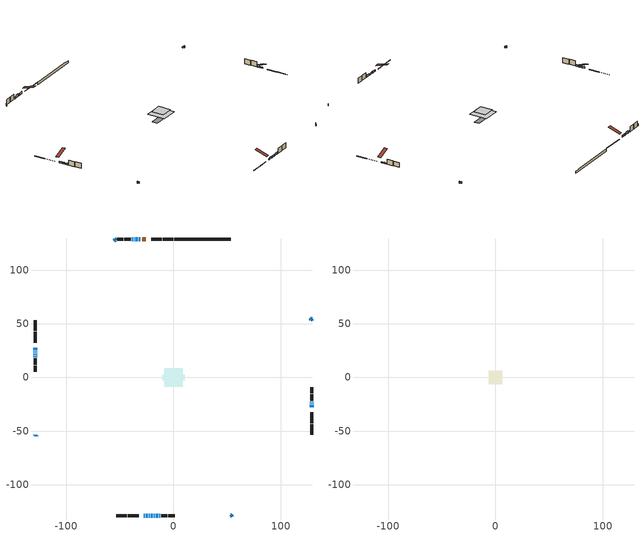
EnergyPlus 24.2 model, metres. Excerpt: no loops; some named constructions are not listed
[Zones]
conditioned space
 floor outside (Floor1 construction): -3.2,-3.2 -3.2,3.2 3.2,3.2 3.2,-3.2 z0.54
 floor adiabatic (AdiabaticFloorConstruction): -8.59,-8.59 -8.59,8.59 8.59,8.59 8.59,-8.59 z2.98
 floor foundation (Slab1 construction): -10.69,-2.46 -10.69,2.46 10.69,2.46 10.69,-2.46 z-2.08
 wall outside (RimJoist1 construction): -0.11,128.98 -10.16,128.98 / -53.42,-128.98 -43.38,-128.98 / -128.98,53.42 -128.98,43.38 / 128.98,-53.42 128.98,-43.38 z0.54:0.84
 wall outside (RimJoist2 construction): -11.09,128.98 -20.95,128.98 / -42.45,-128.98 -32.59,-128.98 / -128.98,42.45 -128.98,32.59 / 128.98,-42.45 128.98,-32.59 z0.54:0.84
 wall outside (AdiabaticWallConstruction 1): -25.93,128.98 -29.15,128.98 / -30.07,128.98 -30.22,128.98 z0.54:2.57
 wall outside (AdiabaticWallConstruction): -27.61,-128.98 -26.91,-128.98 / -36.46,128.98 -36.9,128.98 / -18.47,-128.98 -17.32,-128.98 z0.54:1.76; -128.98,-53.42 -128.66,-53.75 / -16.39,-128.98 -14.41,-128.98 / -13.48,-128.98 -12.49,-128.98 / 54.3,-128.11 54.62,-127.78 z0.54:2.57; -53.42,128.98 -53.66,128.75 / 128.98,53.42 128.75,53.66 / -31.14,128.98 -32.24,128.98 / -37.83,128.98 -38.92,128.98 z0.54:2.42; 128.98,-27.61 128.98,-25.48 / 128.98,-24.55 128.98,-24.01 / -128.98,21.47 -128.98,20.81 z0.54:1.68; -33.16,128.98 -35.53,128.98 z0.54:3.35; -25.98,-128.98 -24,-128.98 / -23.07,-128.98 -22.08,-128.98 z0.54:2.24; 53.42,-128.98 53.64,-128.76 / -128,-54.4 -127.78,-54.62 / -21.15,-128.98 -19.39,-128.98 z0.54:1.99; -128.98,27.61 -128.98,25.43 z0.54:1.89; -128.98,24.5 -128.98,23.99 z0.54:1.63; 128.09,54.31 127.28,55.12 / -54.31,128.09 -55.12,127.28 z0.54:1.94; 128.98,-23.09 128.98,-22.57 z0.54:1.08; -128.98,23.06 -128.98,22.4 z0.54:2.29; -128.98,19.88 -128.98,18.73 z0.54:1.96
 wall outside (Wall1 construction): -39.85,128.98 -45.68,128.98 / -11.56,-128.98 -5.73,-128.98 / -128.98,17.81 -128.98,11.97 / 128.98,-21.65 128.98,-15.82 z0.54:5.42
 wall outside (Wall2 construction): -46.61,128.98 -52.5,128.98 / -4.8,-128.98 1.08,-128.98 / -128.98,11.04 -128.98,5.16 / 128.98,-14.89 128.98,-9 z0.54:5.42
 wall foundation (FoundationWall1 construction): 0.82,128.98,-2.08 0.82,128.98,0.54 48.16,128.98,0.54 48.16,128.98,0.07 53.42,128.98,0.07 53.42,128.98,-2.08
 window (WindowConstruction 21): -27.61,-128.98 -26.91,-128.98 z0.54:1.76
 window (WindowConstruction 6): -128.98,-53.42 -128.66,-53.75 z0.54:2.57
 window (WindowConstruction 7): -53.42,128.98 -53.66,128.75 z0.54:2.42
 window (WindowConstruction 8): 128.98,53.42 128.75,53.66 z0.54:2.42
 window (WindowConstruction 9): -31.14,128.98 -32.23,128.98 z0.54:2.42
 window (WindowConstruction 10): 128.98,-27.61 128.98,-25.48 z0.54:1.68
 window (WindowConstruction 11): -33.16,128.98 -35.53,128.98 z0.54:3.35
 window (WindowConstruction 12): -25.98,-128.98 -24,-128.98 z0.54:2.24
 window (WindowConstruction 13): -23.07,-128.98 -22.08,-128.98 z0.54:2.24
 window (WindowConstruction 22): -36.46,128.98 -36.9,128.98 z0.54:1.76
 window (WindowConstruction 14): 53.42,-128.98 53.64,-128.76 z0.54:1.99
 window (WindowConstruction 15): -128,-54.4 -127.78,-54.62 z0.54:1.99
 window (WindowConstruction 16): -21.15,-128.98 -19.4,-128.98 z0.54:1.99
 window (WindowConstruction 17): -128.98,27.61 -128.98,25.43 z0.54:1.89
 window (WindowConstruction 18): -128.98,24.5 -128.98,23.99 z0.54:1.63
 window (WindowConstruction 19): 128.09,54.31 127.28,55.12 z0.54:1.94
 window (WindowConstruction 20): -54.31,128.09 -55.12,127.28 z0.54:1.94
 window (WindowConstruction 26): -18.47,-128.98 -17.32,-128.98 z0.54:1.76
 window (WindowConstruction): 128.98,-24.55 128.98,-24.01 z0.54:1.68
 window (WindowConstruction 23): 128.98,-23.09 128.98,-22.58 z0.54:1.07
 window (WindowConstruction 24): -128.98,23.06 -128.98,22.4 z0.54:2.29
 window (WindowConstruction 25): -128.98,21.47 -128.98,20.81 z0.54:1.68
 window (WindowConstruction 1): -37.83,128.98 -38.92,128.98 z0.54:2.42
 window (WindowConstruction 2): -16.39,-128.98 -14.41,-128.98 z0.54:2.57
 window (WindowConstruction 3): -128.98,19.88 -128.98,18.74 z0.54:1.96
 window (WindowConstruction 4): -13.48,-128.98 -12.49,-128.98 z0.54:2.57
 window (WindowConstruction 5): 54.3,-128.11 54.62,-127.78 z0.54:2.57
 door (Door): -25.93,128.98 -29.15,128.98 z0.54:2.57
 door (Door 1): -30.07,128.98 -30.21,128.98 z0.54:2.57
 ceiling adiabatic (AdiabaticFloorConstruction): 8.59,-8.59 8.59,8.59 -8.59,8.59 -8.59,-8.59 z2.98
attic - vented
 floor to conditioned space (Floor2 construction Reversed): -6.08,-6.08 -6.08,6.08 6.08,6.08 6.08,-6.08 z5.42
 roof outside (Roof1 construction): -25,128.98,5.42 -25,117.14,9.36 -21.88,117.14,9.36 -21.88,128.98,5.42; -28.54,-128.98,5.42 -28.54,-117.14,9.36 -31.66,-117.14,9.36 -31.66,-128.98,5.42; -128.98,28.54,5.42 -117.14,28.54,9.36 -117.14,31.66,9.36 -128.98,31.66,5.42; 128.98,-28.54,5.42 117.14,-28.54,9.36 117.14,-31.66,9.36 128.98,-31.66,5.42
[Material] Roughness=Rough; Thermal Absorptance=0.9; Solar Absorptance=0.7; Visible Absorptance=0.7
Name | Thickness {m} | Conductivity {W/m-K} | Density {kg/m3} | Specific Heat {J/kg-K}
ceiling loosefill ins | 0.169333 | 0.0480833 | 16.02 | 1046.75
ceiling stud and cavity | 0.1397 | 0.13334 | 65.682 | 1177.47
[Construction]
Floor2 construction: ceiling loosefill ins, ceiling stud and cavity, gypsum board
[EnergyManagementSystem:Program]
component_loads_program: Set loads_htg_walls = 0; Set loads_htg_rim_joists = 0; Set loads_htg_foundation_walls = 0; Set loads_htg_floors = 0; Set loads_htg_slabs = 0; Set loads_htg_ceilings = 0; Set loads_htg_roofs = 0; Set loads_htg_windows_conduction = 0; Set loads_htg_windows_solar = 0; Set loads_htg_doors = 0; Set loads_htg_skylights_conduction = 0; Set loads_htg_skylights_solar = 0; Set loads_htg_internal_mass = 0; Set loads_htg_intgains = 0; Set loads_htg_lighting = 0; Set loads_htg_infil = 0; Set loads_htg_mechvent = 0; Set loads_htg_natvent = 0; Set loads_htg_whf = 0; Set loads_htg_ducts = 0; Set loads_clg_walls = 0; Set loads_clg_rim_joists = 0; Set loads_clg_foundation_walls = 0; Set loads_clg_floors = 0; Set loads_clg_slabs = 0; Set loads_clg_ceilings = 0; Set loads_clg_roofs = 0; Set loads_clg_windows_conduction = 0; Set loads_clg_windows_solar = 0; Set loads_clg_doors = 0; Set loads_clg_skylights_conduction = 0; Set loads_clg_skylights_solar = 0; Set loads_clg_internal_mass = 0; Set loads_clg_intgains = 0; Set loads_clg_lighting = 0; Set loads_clg_infil = 0; Set loads_clg_mechvent = 0; Set loads_clg_natvent = 0; Set loads_clg_whf = 0; Set loads_clg_ducts = 0; Set hr_walls = 0; Set hr_walls = hr_walls + s_conv_14 + s_ig_14 + s_sol_14 + s_lgt_14 + s_surf_14; Set hr_walls = hr_walls + s_conv_15 + s_ig_15 + s_sol_15 + s_lgt_15 + s_surf_15; Set hr_walls = hr_walls + s_conv_16 + s_ig_16 + s_sol_16 + s_lgt_16 + s_surf_16; Set hr_walls = hr_walls + s_conv_17 + s_ig_17 + s_sol_17 + s_lgt_17 + s_surf_17; Set hr_walls = hr_walls + s_conv_18 + s_ig_18 + s_sol_18 + s_lgt_18 + s_surf_18; Set hr_walls = hr_walls + s_conv_19 + s_ig_19 + s_sol_19 + s_lgt_19 + s_surf_19; Set hr_walls = hr_walls + s_conv_20 + s_ig_20 + s_sol_20 + s_lgt_20 + s_surf_20; Set hr_walls = hr_walls + s_conv_21 + s_ig_21 + s_sol_21 + s_lgt_21 + s_surf_21; Set hr_rim_joists = 0; Set hr_rim_joists = hr_rim_joists + s_conv_5 + s_ig_5 + s_sol_5 + s_lgt_5 + s_surf_5; Set hr_rim_joists = hr_rim_joists + s_conv_6 + s_ig_6 + s_sol_6 + s_lgt_6 + s_surf_6; Set hr_rim_joists = hr_rim_joists + s_conv_7 + s_ig_7 + s_sol_7 + s_lgt_7 + s_surf_7; Set hr_rim_joists = hr_rim_joists + s_conv_8 + s_ig_8 + s_sol_8 + s_lgt_8 + s_surf_8; Set hr_rim_joists = hr_rim_joists + s_conv_9 + s_ig_9 + s_sol_9 + s_lgt_9 + s_surf_9; Set hr_rim_joists = hr_rim_joists + s_conv_10 + s_ig_10 + s_sol_10 + s_lgt_10 + s_surf_10; Set hr_rim_joists = hr_rim_joists + s_conv_11 + s_ig_11 + s_sol_11 + s_lgt_11 + s_surf_11; Set hr_rim_joists = hr_rim_joists + s_conv_12 + s_ig_12 + s_sol_12 + s_lgt_12 + s_surf_12; Set hr_foundation_walls = 0; Set hr_foundation_walls = hr_foundation_walls + s_conv_2 + s_ig_2 + s_sol_2 + s_lgt_2 + s_surf_2; Set hr_floors = 0; Set hr_floors = hr_floors + s_conv + s_ig + s_sol + s_lgt + s_surf; Set hr_slabs = 0; Set hr_slabs = hr_slabs + s_conv_13 + s_ig_13 + s_sol_13 + s_lgt_13 + s_surf_13; Set hr_ceilings = 0; Set hr_ceilings = hr_ceilings + s_conv_1 + s_ig_1 + s_sol_1 + s_lgt_1 + s_surf_1; Set hr_roofs = 0; Set hr_windows_conduction = 0; Set hr_windows_conduction = hr_windows_conduction + ss_conv_2; Set hr_windows_conduction = hr_windows_conduction + ss_ig_2; Set hr_windows_conduction = hr_windows_conduction + ss_surf_2; Set hr_windows_conduction = hr_windows_conduction + ss_conv_3; Set hr_windows_conduction = hr_windows_conduction + ss_ig_3; Set hr_windows_conduction = hr_windows_conduction + ss_surf_3; Set hr_windows_conduction = hr_windows_conduction + ss_conv_4; Set hr_windows_conduction = hr_windows_conduction + ss_ig_4; Set hr_windows_conduction = hr_windows_conduction + ss_surf_4; Set hr_windows_conduction = hr_windows_conduction + ss_conv_5; Set hr_windows_conduction = hr_windows_conduction + ss_ig_5; Set hr_windows_conduction = hr_windows_conduction + ss_surf_5; Set hr_windows_conduction = hr_windows_conduction + ss_conv_6; Set hr_windows_conduction = hr_windows_conduction + ss_ig_6; Set hr_windows_conduction = hr_windows_conduction + ss_surf_6; Set hr_windows_conduction = hr_windows_conduction + ss_conv_7; Set hr_windows_conduction = hr_windows_conduction + ss_ig_7; Set hr_windows_conduction = hr_windows_conduction + ss_surf_7; Set hr_windows_conduction = hr_windows_conduction + ss_conv_8; Set hr_windows_conduction = hr_windows_conduction + ss_ig_8; Set hr_windows_conduction = hr_windows_conduction + ss_surf_8; Set hr_windows_conduction = hr_windows_conduction + ss_conv_9; Set hr_windows_conduction = hr_windows_conduction + ss_ig_9; Set hr_windows_conduction = hr_windows_conduction + ss_surf_9; Set hr_windows_conduction = hr_windows_conduction + ss_conv_10; Set hr_windows_conduction = hr_windows_conduction + ss_ig_10; Set hr_windows_conduction = hr_windows_conduction + ss_surf_10; Set hr_windows_conduction = hr_windows_conduction + ss_conv_11; Set hr_windows_conduction = hr_windows_conduction + ss_ig_11; Set hr_windows_conduction = hr_windows_conduction + ss_surf_11; Set hr_windows_conduction = hr_windows_conduction + ss_conv_12; Set hr_windows_conduction = hr_windows_conduction + ss_ig_12; Set hr_windows_conduction = hr_windows_conduction + ss_surf_12; Set hr_windows_conduction = hr_windows_conduction + ss_conv_13; Set hr_windows_conduction = hr_windows_conduction + ss_ig_13; Set hr_windows_conduction = hr_windows_conduction + ss_surf_13; Set hr_windows_conduction = hr_windows_conduction + ss_conv_14; Set hr_windows_conduction = hr_windows_conduction + ss_ig_14; Set hr_windows_conduction = hr_windows_conduction + ss_surf_14; Set hr_windows_conduction = hr_windows_conduction + ss_conv_15; Set hr_windows_conduction = hr_windows_conduction + ss_ig_15; Set hr_windows_conduction = hr_windows_conduction + ss_surf_15; Set hr_windows_conduction = hr_windows_conduction + ss_conv_16; Set hr_windows_conduction = hr_windows_conduction + ss_ig_16; Set hr_windows_conduction = hr_windows_conduction + ss_surf_16; Set hr_windows_conduction = hr_windows_conduction + ss_conv_17; Set hr_windows_conduction = hr_windows_conduction + ss_ig_17; Set hr_windows_conduction = hr_windows_conduction + ss_surf_17; Set hr_windows_conduction = hr_windows_conduction + ss_conv_18; Set hr_windows_conduction = hr_windows_conduction + ss_ig_18; Set hr_windows_conduction = hr_windows_conduction + ss_surf_18; Set hr_windows_conduction = hr_windows_conduction + ss_conv_19; Set hr_windows_conduction = hr_windows_conduction + ss_ig_19; Set hr_windows_conduction = hr_windows_conduction + ss_surf_19; Set hr_windows_conduction = hr_windows_conduction + ss_conv_20; Set hr_windows_conduction = hr_windows_conduction + ss_ig_20; Set hr_windows_conduction = hr_windows_conduction + ss_surf_20; Set hr_windows_conduction = hr_windows_conduction + ss_conv_21; Set hr_windows_conduction = hr_windows_conduction + ss_ig_21; Set hr_windows_conduction = hr_windows_conduction + ss_surf_21; Set hr_windows_conduction = hr_windows_conduction + ss_conv_22; Set hr_windows_conduction = hr_windows_conduction + ss_ig_22; Set hr_windows_conduction = hr_windows_conduction + ss_surf_22; Set hr_windows_conduction = hr_windows_conduction + ss_conv_23; Set hr_windows_conduction = hr_windows_conduction + ss_ig_23; Set hr_windows_conduction = hr_windows_conduction + ss_surf_23; Set hr_windows_conduction = hr_windows_conduction + ss_conv_24; Set hr_windows_conduction = hr_windows_conduction + ss_ig_24; Set hr_windows_conduction = hr_windows_conduction + ss_surf_24; Set hr_windows_conduction = hr_windows_conduction + ss_conv_25; Set hr_windows_conduction = hr_windows_conduction + ss_ig_25; Set hr_windows_conduction = hr_windows_conduction + ss_surf_25; Set hr_windows_conduction = hr_windows_conduction + ss_conv_26; Set hr_windows_conduction = hr_windows_conduction + ss_ig_26; Set hr_windows_conduction = hr_windows_conduction + ss_surf_26; Set hr_windows_conduction = hr_windows_conduction + ss_conv_27; Set hr_windows_conduction = hr_windows_conduction + ss_ig_27; Set hr_windows_conduction = hr_windows_conduction + ss_surf_27; Set hr_windows_conduction = hr_windows_conduction + ss_conv_28; Set hr_windows_conduction = hr_windows_conduction + ss_ig_28; Set hr_windows_conduction = hr_windows_conduction + ss_surf_28; Set hr_windows_solar = 0; Set hr_windows_solar = hr_windows_solar - ss_trans_in * ZoneTimestep * 3600 + ss_back_out * ZoneTimestep * 3600 + ss_trans_out * ZoneTimestep * 3600; Set hr_windows_solar = hr_windows_solar - ss_trans_in_1 * ZoneTimestep * 3600 + ss_back_out_1 * ZoneTimestep * 3600 + ss_trans_out_1 * ZoneTimestep * 3600; Set hr_windows_solar = hr_windows_solar - ss_trans_in_2 * ZoneTimestep * 3600 + ss_back_out_2 * ZoneTimestep * 3600 + ss_trans_out_2 * ZoneTimestep * 3600; Set hr_windows_solar = hr_windows_solar - ss_trans_in_3 * ZoneTimestep * 3600 + ss_back_out_3 * ZoneTimestep * 3600 + ss_trans_out_3 * ZoneTimestep * 3600; Set hr_windows_solar = hr_windows_solar - ss_trans_in_4 * ZoneTimestep * 3600 + ss_back_out_4 * ZoneTimestep * 3600 + ss_trans_out_4 * ZoneTimestep * 3600; Set hr_windows_solar = hr_windows_solar - ss_trans_in_5 * ZoneTimestep * 3600 + ss_back_out_5 * ZoneTimestep * 3600 + ss_trans_out_5 * ZoneTimestep * 3600; Set hr_windows_solar = hr_windows_solar - ss_trans_in_6 * ZoneTimestep * 3600 + ss_back_out_6 * ZoneTimestep * 3600 + ss_trans_out_6 * ZoneTimestep * 3600; Set hr_windows_solar = hr_windows_solar - ss_trans_in_7 * ZoneTimestep * 3600 + ss_back_out_7 * ZoneTimestep * 3600 + ss_trans_out_7 * ZoneTimestep * 3600; Set hr_windows_solar = hr_windows_solar - ss_trans_in_8 * ZoneTimestep * 3600 + ss_back_out_8 * ZoneTimestep * 3600 + ss_trans_out_8 * ZoneTimestep * 3600; Set hr_windows_solar = hr_windows_solar - ss_trans_in_9 * ZoneTimestep * 3600 + ss_back_out_9 * ZoneTimestep * 3600 + ss_trans_out_9 * ZoneTimestep * 3600; Set hr_windows_solar = hr_windows_solar - ss_trans_in_10 * ZoneTimestep * 3600 + ss_back_out_10 * ZoneTimestep * 3600 + ss_trans_out_10 * ZoneTimestep * 3600; Set hr_windows_solar = hr_windows_solar - ss_trans_in_11 * ZoneTimestep * 3600 + ss_back_out_11 * ZoneTimestep * 3600 + ss_trans_out_11 * ZoneTimestep * 3600; Set hr_windows_solar = hr_windows_solar - ss_trans_in_12 * ZoneTimestep * 3600 + ss_back_out_12 * ZoneTimestep * 3600 + ss_trans_out_12 * ZoneTimestep * 3600; Set hr_windows_solar = hr_windows_solar - ss_trans_in_13 * ZoneTimestep * 3600 + ss_back_out_13 * ZoneTimestep * 3600 + ss_trans_out_13 * ZoneTimestep * 3600; Set hr_windows_solar = hr_windows_solar - ss_trans_in_14 * ZoneTimestep * 3600 + ss_back_out_14 * ZoneTimestep * 3600 + ss_trans_out_14 * ZoneTimestep * 3600; Set hr_windows_solar = hr_windows_solar - ss_trans_in_15 * ZoneTimestep * 3600 + ss_back_out_15 * ZoneTimestep * 3600 + ss_trans_out_15 * ZoneTimestep * 3600; Set hr_windows_solar = hr_windows_solar - ss_trans_in_16 * ZoneTimestep * 3600 + ss_back_out_16 * ZoneTimestep * 3600 + ss_trans_out_16 * ZoneTimestep * 3600; Set hr_windows_solar = hr_windows_solar - ss_trans_in_17 * ZoneTimestep * 3600 + ss_back_out_17 * ZoneTimestep * 3600 + ss_trans_out_17 * ZoneTimestep * 3600; Set hr_windows_solar = hr_windows_solar - ss_trans_in_18 * ZoneTimestep * 3600 + ss_back_out_18 * ZoneTimestep * 3600 + ss_trans_out_18 * ZoneTimestep * 3600; Set hr_windows_solar = hr_windows_solar - ss_trans_in_19 * ZoneTimestep * 3600 + ss_back_out_19 * ZoneTimestep * 3600 + ss_trans_out_19 * ZoneTimestep * 3600; Set hr_windows_solar = hr_windows_solar - ss_trans_in_20 * ZoneTimestep * 3600 + ss_back_out_20 * ZoneTimestep * 3600 + ss_trans_out_20 * ZoneTimestep * 3600; Set hr_windows_solar = hr_windows_solar - ss_trans_in_21 * ZoneTimestep * 3600 + ss_back_out_21 * ZoneTimestep * 3600 + ss_trans_out_21 * ZoneTimestep * 3600; Set hr_windows_solar = hr_windows_solar - ss_trans_in_22 * ZoneTimestep * 3600 + ss_back_out_22 * ZoneTimestep * 3600 + ss_trans_out_22 * ZoneTimestep * 3600; Set hr_windows_solar = hr_windows_solar - ss_trans_in_23 * ZoneTimestep * 3600 + ss_back_out_23 * ZoneTimestep * 3600 + ss_trans_out_23 * ZoneTimestep * 3600; Set hr_windows_solar = hr_windows_solar - ss_trans_in_24 * ZoneTimestep * 3600 + ss_back_out_24 * ZoneTimestep * 3600 + ss_trans_out_24 * ZoneTimestep * 3600; Set hr_windows_solar = hr_windows_solar - ss_trans_in_25 * ZoneTimestep * 3600 + ss_back_out_25 * ZoneTimestep * 3600 + ss_trans_out_25 * ZoneTimestep * 3600; Set hr_windows_solar = hr_windows_solar - ss_trans_in_26 * ZoneTimestep * 3600 + ss_back_out_26 * ZoneTimestep * 3600 + ss_trans_out_26 * ZoneTimestep * 3600; Set hr_doors = 0; Set hr_doors = hr_doors + ss_sol; Set hr_doors = hr_doors + ss_lgt; Set hr_doors = hr_doors + ss_conv; Set hr_doors = hr_doors + ss_ig; Set hr_doors = hr_doors + ss_surf; Set hr_doors = hr_doors + ss_sol_1; Set hr_doors = hr_doors + ss_lgt_1; Set hr_doors = hr_doors + ss_conv_1; Set hr_doors = hr_doors + ss_ig_1; Set hr_doors = hr_doors + ss_surf_1; Set hr_skylights_conduction = 0; Set hr_skylights_solar = 0; Set hr_internal_mass = 0; Set hr_internal_mass = hr_internal_mass + s_conv_3 + s_ig_3 + s_sol_3 + s_lgt_3 + s_surf_3; Set hr_internal_mass = hr_internal_mass + s_conv_4 + s_ig_4 + s_sol_4 + s_lgt_4 + s_surf_4; Set hr_internal_mass = hr_internal_mass + im_conv + im_ig + im_sol + im_lgt + im_surf; Set hr_internal_mass = hr_internal_mass + im_conv_1 + im_ig_1 + im_sol_1 + im_lgt_1 + im_surf_1; Set hr_intgains = 0; Set hr_intgains = hr_intgains - ig_ee_conv - ig_ee_rad - ig_ee_conv_1 - ig_ee_rad_1 - ig_ee_conv_2 - ig_ee_rad_2 - ig_ee_conv_3 - ig_ee_rad_3 - ig_ee_conv_4 - ig_ee_rad_4 - ig_ee_conv_5 - ig_ee_rad_5 - ig_ee_conv_6 - ig_ee_rad_6 - ig_oe_conv - ig_oe_rad - ig_oe_conv_1 - ig_oe_rad_1 - ig_oe_conv_2 - ig_oe_rad_2 - ig_oe_conv_3 - ig_oe_rad_3 - ig_oe_conv_4 - ig_oe_rad_4 - ig_ppl_conv - ig_ppl_rad; Set hr_lighting = 0; Set hr_lighting = hr_lighting - ig_lgt_conv - ig_lgt_rad - ig_lgt_vis; Set hr_infil = 0; Set hr_infil = hr_infil - airflow_gain + airflow_loss; Set hr_natvent = 0; Set hr_natvent = hr_natvent - airflow_gain_1 + airflow_loss_1; Set hr_whf = 0; Set hr_whf = hr_whf - airflow_gain_2 + airflow_loss_2; Set hr_mechvent = 0; Set hr_mechvent = hr_mechvent - mv_conv - mv_rad - mv_conv_1 - mv_rad_1 - mv_conv_2 - mv_rad_2 - mv_conv_3 - mv_rad_3 - mv_conv_4 - mv_rad_4 - mv_conv_5 - mv_rad_5 - mv_conv_6 - mv_rad_6 - mv_conv_7 - mv_rad_7 - mv_conv_8 - mv_rad_8; Set hr_ducts = 0; Set hr_intgains = hr_intgains + dhw_loss * (0.64*(1-dhw_rtf) + 1.0*dhw_rtf); Set htg_mode = 0; Set clg_mode = 0; If (htg_load_cond > 0); Set htg_mode = 1.0; ElseIf (clg_load_cond > 0); Set clg_mode = 1.0; Else; Set htg_season = 0; Set clg_season = 0; If ((DayOfYear >= 1) && (DayOfYear <= 365)); Set clg_season = 1; EndIf; If ((DayOfYear >= 1) && (DayOfYear <= 365)); Set htg_season = 1; EndIf; If ((airflow_gain_1 <> 0) || (airflow_loss_1 <> 0)) && (clg_season == 1); Set clg_mode = 1.0; ElseIf ((airflow_gain_2 <> 0) || (airflow_loss_2 <> 0)) && (clg_season == 1); Set clg_mode = 1.0; Else; Set Tmid_setpoint = (htg_sp_s_1 + clg_sp_s_1) / 2; If (tin_s_1 > Tmid_setpoint) && (clg_season == 1); Set clg_mode = 1.0; ElseIf (tin_s_1 < Tmid_setpoint) && (htg_season == 1); Set htg_mode = 1.0; EndIf; EndIf; EndIf; Set loads_htg_walls = loads_htg_walls + (hr_walls * htg_mode * 1); Set loads_htg_rim_joists = loads_htg_rim_joists + (hr_rim_joists * htg_mode * 1); Set loads_htg_foundation_walls = loads_htg_foundation_walls + (hr_foundation_walls * htg_mode * 1); Set loads_htg_floors = loads_htg_floors + (hr_floors * htg_mode * 1); Set loads_htg_slabs = loads_htg_slabs + (hr_slabs * htg_mode * 1); Set loads_htg_ceilings = loads_htg_ceilings + (hr_ceilings * htg_mode * 1); Set loads_htg_roofs = loads_htg_roofs + (hr_roofs * htg_mode * 1); Set loads_htg_windows_conduction = loads_htg_windows_conduction + (hr_windows_conduction * htg_mode * 1); Set loads_htg_windows_solar = loads_htg_windows_solar + (hr_windows_solar * htg_mode * 1); Set loads_htg_doors = loads_htg_doors + (hr_doors * htg_mode * 1); Set loads_htg_skylights_conduction = loads_htg_skylights_conduction + (hr_skylights_conduction * htg_mode * 1); Set loads_htg_skylights_solar = loads_htg_skylights_solar + (hr_skylights_solar * htg_mode * 1); Set loads_htg_internal_mass = loads_htg_internal_mass + (hr_internal_mass * htg_mode * 1); Set loads_htg_intgains = loads_htg_intgains + (hr_intgains * htg_mode * 1); Set loads_htg_lighting = loads_htg_lighting + (hr_lighting * htg_mode * 1); Set loads_htg_infil = loads_htg_infil + (hr_infil * htg_mode * 1); Set loads_htg_mechvent = loads_htg_mechvent + (hr_mechvent * htg_mode * 1); Set loads_htg_natvent = loads_htg_natvent + (hr_natvent * htg_mode * 1); Set loads_htg_whf = loads_htg_whf + (hr_whf * htg_mode * 1); Set loads_htg_ducts = loads_htg_ducts + (hr_ducts * htg_mode * 1); Set loads_clg_walls = loads_clg_walls + (-hr_walls * clg_mode * 1); Set loads_clg_rim_joists = loads_clg_rim_joists + (-hr_rim_joists * clg_mode * 1); Set loads_clg_foundation_walls = loads_clg_foundation_walls + (-hr_foundation_walls * clg_mode * 1); Set loads_clg_floors = loads_clg_floors + (-hr_floors * clg_mode * 1); Set loads_clg_slabs = loads_clg_slabs + (-hr_slabs * clg_mode * 1); Set loads_clg_ceilings = loads_clg_ceilings + (-hr_ceilings * clg_mode * 1); Set loads_clg_roofs = loads_clg_roofs + (-hr_roofs * clg_mode * 1); Set loads_clg_windows_conduction = loads_clg_windows_conduction + (-hr_windows_conduction * clg_mode * 1); Set loads_clg_windows_solar = loads_clg_windows_solar + (-hr_windows_solar * clg_mode * 1); Set loads_clg_doors = loads_clg_doors + (-hr_doors * clg_mode * 1); Set loads_clg_skylights_conduction = loads_clg_skylights_conduction + (-hr_skylights_conduction * clg_mode * 1); Set loads_clg_skylights_solar = loads_clg_skylights_solar + (-hr_skylights_solar * clg_mode * 1); Set loads_clg_internal_mass = loads_clg_internal_mass + (-hr_internal_mass * clg_mode * 1); Set loads_clg_intgains = loads_clg_intgains + (-hr_intgains * clg_mode * 1); Set loads_clg_lighting = loads_clg_lighting + (-hr_lighting * clg_mode * 1); Set loads_clg_infil = loads_clg_infil + (-hr_infil * clg_mode * 1); Set loads_clg_mechvent = loads_clg_mechvent + (-hr_mechvent * clg_mode * 1); Set loads_clg_natvent = loads_clg_natvent + (-hr_natvent * clg_mode * 1); Set loads_clg_whf = loads_clg_whf + (-hr_whf * clg_mode * 1); Set loads_clg_ducts = loads_clg_ducts + (-hr_ducts * clg_mode * 1)
unmet_hours_program: Set htg_unmet_hours = 0; Set clg_unmet_hours = 0; Set unit_htg_unmet_hours = 0; If ((DayOfYear >= 1) && (DayOfYear <= 365)); Set unit_htg_unmet_hours = unit_htg_unmet_hours + conditioned_space_htg_unmet_s; If unit_htg_unmet_hours > htg_unmet_hours; Set htg_unmet_hours = unit_htg_unmet_hours; EndIf; EndIf; Set unit_clg_unmet_hours = 0; If ((DayOfYear >= 1) && (DayOfYear <= 365)); Set unit_clg_unmet_hours = unit_clg_unmet_hours + conditioned_space_clg_unmet_s; If unit_clg_unmet_hours > clg_unmet_hours; Set clg_unmet_hours = unit_clg_unmet_hours; EndIf; EndIf
water_heater_EC_adj: If WarmupFlag == 0; Set dhw_e_cons = water_heater_energy + water_heater_on_cycle_parasitic + water_heater_off_cycle_parasitic; Set water_heater_ec_adj_act = 0.0 * dhw_e_cons / 1; EndIf
[EnergyManagementSystem:ProgramCallingManager]
central_ac_and_furnace_supply_fan_disaggregate_program_calling_manager: EndOfSystemTimestepBeforeHVACReporting; central_ac_and_furnace_supply_fan_disaggregate_program
central_ac_and_furnace_supply_fan_disaggregate_program_calling_manager 1: EndOfSystemTimestepBeforeHVACReporting; central_ac_and_furnace_supply_fan_disaggregate_program_1
component_loads_program_calling_manager: EndOfZoneTimestepAfterZoneReporting; component_loads_program
fridge_schedule_program_calling_manager: BeginZoneTimestepAfterInitHeatBalance; fridge_schedule_program
infil_program_calling_manager: BeginZoneTimestepAfterInitHeatBalance; infil_program
natural_vent_program_calling_manager: BeginZoneTimestepAfterInitHeatBalance; natural_vent_program
total_airflows_program_calling_manager: EndOfZoneTimestepAfterZoneReporting; total_airflows_program
total_loads_program_calling_manager: EndOfZoneTimestepAfterZoneReporting; total_loads_program
unmet_hours_program_calling_manager: EndOfZoneTimestepBeforeZoneReporting; unmet_hours_program
water_heater_EC_adj_ProgramManager: EndOfSystemTimestepBeforeHVACReporting; water_heater_EC_adj
[EnergyManagementSystem:OutputVariable] Type of Data in Variable=Summed
Name | EMS Variable | Update Frequency | EMS Program or Subroutine | Units
central ac and furnace supply fan disaggregate clg | central_ac_and_furnace_supply_fan_clg | SystemTimestep | central_ac_and_furnace_supply_fan_disaggregate_program | J
central ac and furnace supply fan disaggregate htg primary | central_ac_and_furnace_supply_fan_primary_htg | SystemTimestep | central_ac_and_furnace_supply_fan_disaggregate_program_1 | J
loads_htg_tot_peakload_outvar; loads_htg_tot_annual_outvar; Energy Management System Output Variable 1; Energy Management System Output Variable 45 | loads_htg_tot | ZoneTimestep | total_loads_program | J
loads_clg_tot_peakload_outvar; loads_clg_tot_annual_outvar; Energy Management System Output Variable 2; Energy Management System Output Variable 46 | loads_clg_tot | ZoneTimestep | total_loads_program | J
htg_unmet_hours_annual_outvar; Energy Management System Output Variable 3 | htg_unmet_hours | ZoneTimestep | unmet_hours_program | hr
clg_unmet_hours_annual_outvar; Energy Management System Output Variable 4 | clg_unmet_hours | ZoneTimestep | unmet_hours_program | hr
loads_htg_roofs_annual_outvar; Energy Management System Output Variable 5 | loads_htg_roofs | ZoneTimestep | component_loads_program | J
loads_htg_ceilings_annual_outvar; Energy Management System Output Variable 6 | loads_htg_ceilings | ZoneTimestep | component_loads_program | J
loads_htg_walls_annual_outvar; Energy Management System Output Variable 7 | loads_htg_walls | ZoneTimestep | component_loads_program | J
loads_htg_rim_joists_annual_outvar; Energy Management System Output Variable 8 | loads_htg_rim_joists | ZoneTimestep | component_loads_program | J
loads_htg_foundation_walls_annual_outvar; Energy Management System Output Variable 9 | loads_htg_foundation_walls | ZoneTimestep | component_loads_program | J
loads_htg_doors_annual_outvar; Energy Management System Output Variable 10 | loads_htg_doors | ZoneTimestep | component_loads_program | J
loads_htg_windows_conduction_annual_outvar; Energy Management System Output Variable 11 | loads_htg_windows_conduction | ZoneTimestep | component_loads_program | J
loads_htg_windows_solar_annual_outvar; Energy Management System Output Variable 12 | loads_htg_windows_solar | ZoneTimestep | component_loads_program | J
loads_htg_skylights_conduction_annual_outvar; Energy Management System Output Variable 13 | loads_htg_skylights_conduction | ZoneTimestep | component_loads_program | J
loads_htg_skylights_solar_annual_outvar; Energy Management System Output Variable 14 | loads_htg_skylights_solar | ZoneTimestep | component_loads_program | J
loads_htg_floors_annual_outvar; Energy Management System Output Variable 15 | loads_htg_floors | ZoneTimestep | component_loads_program | J
loads_htg_slabs_annual_outvar; Energy Management System Output Variable 16 | loads_htg_slabs | ZoneTimestep | component_loads_program | J
loads_htg_internal_mass_annual_outvar; Energy Management System Output Variable 17 | loads_htg_internal_mass | ZoneTimestep | component_loads_program | J
loads_htg_infil_annual_outvar; Energy Management System Output Variable 18 | loads_htg_infil | ZoneTimestep | component_loads_program | J
loads_htg_natvent_annual_outvar; Energy Management System Output Variable 19 | loads_htg_natvent | ZoneTimestep | component_loads_program | J
loads_htg_mechvent_annual_outvar; Energy Management System Output Variable 20 | loads_htg_mechvent | ZoneTimestep | component_loads_program | J
loads_htg_whf_annual_outvar; Energy Management System Output Variable 21 | loads_htg_whf | ZoneTimestep | component_loads_program | J
loads_htg_ducts_annual_outvar; Energy Management System Output Variable 22 | loads_htg_ducts | ZoneTimestep | component_loads_program | J
loads_htg_intgains_annual_outvar; Energy Management System Output Variable 23 | loads_htg_intgains | ZoneTimestep | component_loads_program | J
loads_htg_lighting_annual_outvar; Energy Management System Output Variable 24 | loads_htg_lighting | ZoneTimestep | component_loads_program | J
loads_clg_roofs_annual_outvar; Energy Management System Output Variable 25 | loads_clg_roofs | ZoneTimestep | component_loads_program | J
loads_clg_ceilings_annual_outvar; Energy Management System Output Variable 26 | loads_clg_ceilings | ZoneTimestep | component_loads_program | J
loads_clg_walls_annual_outvar; Energy Management System Output Variable 27 | loads_clg_walls | ZoneTimestep | component_loads_program | J
loads_clg_rim_joists_annual_outvar; Energy Management System Output Variable 28 | loads_clg_rim_joists | ZoneTimestep | component_loads_program | J
loads_clg_foundation_walls_annual_outvar; Energy Management System Output Variable 29 | loads_clg_foundation_walls | ZoneTimestep | component_loads_program | J
loads_clg_doors_annual_outvar; Energy Management System Output Variable 30 | loads_clg_doors | ZoneTimestep | component_loads_program | J
loads_clg_windows_conduction_annual_outvar; Energy Management System Output Variable 31 | loads_clg_windows_conduction | ZoneTimestep | component_loads_program | J
loads_clg_windows_solar_annual_outvar; Energy Management System Output Variable 32 | loads_clg_windows_solar | ZoneTimestep | component_loads_program | J
loads_clg_skylights_conduction_annual_outvar; Energy Management System Output Variable 33 | loads_clg_skylights_conduction | ZoneTimestep | component_loads_program | J
loads_clg_skylights_solar_annual_outvar; Energy Management System Output Variable 34 | loads_clg_skylights_solar | ZoneTimestep | component_loads_program | J
loads_clg_floors_annual_outvar; Energy Management System Output Variable 35 | loads_clg_floors | ZoneTimestep | component_loads_program | J
loads_clg_slabs_annual_outvar; Energy Management System Output Variable 36 | loads_clg_slabs | ZoneTimestep | component_loads_program | J
loads_clg_internal_mass_annual_outvar; Energy Management System Output Variable 37 | loads_clg_internal_mass | ZoneTimestep | component_loads_program | J
loads_clg_infil_annual_outvar; Energy Management System Output Variable 38 | loads_clg_infil | ZoneTimestep | component_loads_program | J
loads_clg_natvent_annual_outvar; Energy Management System Output Variable 39 | loads_clg_natvent | ZoneTimestep | component_loads_program | J
loads_clg_mechvent_annual_outvar; Energy Management System Output Variable 40 | loads_clg_mechvent | ZoneTimestep | component_loads_program | J
loads_clg_whf_annual_outvar; Energy Management System Output Variable 41 | loads_clg_whf | ZoneTimestep | component_loads_program | J
loads_clg_ducts_annual_outvar; Energy Management System Output Variable 42 | loads_clg_ducts | ZoneTimestep | component_loads_program | J
loads_clg_intgains_annual_outvar; Energy Management System Output Variable 43 | loads_clg_intgains | ZoneTimestep | component_loads_program | J
loads_clg_lighting_annual_outvar; Energy Management System Output Variable 44 | loads_clg_lighting | ZoneTimestep | component_loads_program | J
[Schedule:Day:Interval]
interior lighting schedule day: No, 01:00, 0.108182, 04:00, 0.0901515, 05:00, 0.0991667, 06:00, 0.162273, 07:00, 0.270455, 08:00, 0.342576, 10:00, 0.369621, 11:00, 0.351591, 12:00, 0.333561, 13:00, 0.324545, 14:00, 0.31553, 15:00, 0.333561, 16:00, 0.369621, 17:00, 0.450758, 18:00, 0.585985, 19:00, 0.775303, 20:00, 0.955606, 21:00, 0.991667, 22:00, 0.712197, 23:00, 0.360606, 24:00, 0.162273
interior lighting schedule day 1: No, 01:00, 0.100909, 04:00, 0.0840909, 05:00, 0.0925, 06:00, 0.151364, 07:00, 0.252273, 08:00, 0.319545, 10:00, 0.344773, 11:00, 0.327955, 12:00, 0.311136, 13:00, 0.302727, 14:00, 0.294318, 15:00, 0.311136, 16:00, 0.344773, 17:00, 0.420455, 18:00, 0.546591, 19:00, 0.723182, 20:00, 0.891364, 21:00, 0.925, 22:00, 0.664318, 23:00, 0.336364, 24:00, 0.151364
interior lighting schedule day 2: No, 01:00, 0.0927273, 04:00, 0.0772727, 05:00, 0.085, 06:00, 0.139091, 07:00, 0.231818, 08:00, 0.293636, 10:00, 0.316818, 11:00, 0.301364, 12:00, 0.285909, 13:00, 0.278182, 14:00, 0.270455, 15:00, 0.285909, 16:00, 0.316818, 17:00, 0.386364, 18:00, 0.502273, 19:00, 0.664545, 20:00, 0.819091, 21:00, 0.85, 22:00, 0.610455, 23:00, 0.309091, 24:00, 0.139091
interior lighting schedule day 3: No, 01:00, 0.0845455, 04:00, 0.0704545, 05:00, 0.0775, 06:00, 0.126818, 07:00, 0.211364, 08:00, 0.267727, 10:00, 0.288864, 11:00, 0.274773, 12:00, 0.260682, 13:00, 0.253636, 14:00, 0.246591, 15:00, 0.260682, 16:00, 0.288864, 17:00, 0.352273, 18:00, 0.457955, 19:00, 0.605909, 20:00, 0.746818, 21:00, 0.775, 22:00, 0.556591, 23:00, 0.281818, 24:00, 0.126818
interior lighting schedule day 4: No, 01:00, 0.0763636, 04:00, 0.0636364, 05:00, 0.07, 06:00, 0.114545, 07:00, 0.190909, 08:00, 0.241818, 10:00, 0.260909, 11:00, 0.248182, 12:00, 0.235455, 13:00, 0.229091, 14:00, 0.222727, 15:00, 0.235455, 16:00, 0.260909, 17:00, 0.318182, 18:00, 0.413636, 19:00, 0.547273, 20:00, 0.674545, 21:00, 0.7, 22:00, 0.502727, 23:00, 0.254545, 24:00, 0.114545
interior lighting schedule day 5: No, 01:00, 0.0727273, 04:00, 0.0606061, 05:00, 0.0666667, 06:00, 0.109091, 07:00, 0.181818, 08:00, 0.230303, 10:00, 0.248485, 11:00, 0.236364, 12:00, 0.224242, 13:00, 0.218182, 14:00, 0.212121, 15:00, 0.224242, 16:00, 0.248485, 17:00, 0.30303, 18:00, 0.393939, 19:00, 0.521212, 20:00, 0.642424, 21:00, 0.666667, 22:00, 0.478788, 23:00, 0.242424, 24:00, 0.109091
interior lighting schedule day 6: No, 01:00, 0.0745455, 04:00, 0.0621212, 05:00, 0.0683333, 06:00, 0.111818, 07:00, 0.186364, 08:00, 0.236061, 10:00, 0.254697, 11:00, 0.242273, 12:00, 0.229848, 13:00, 0.223636, 14:00, 0.217424, 15:00, 0.229848, 16:00, 0.254697, 17:00, 0.310606, 18:00, 0.403788, 19:00, 0.534242, 20:00, 0.658485, 21:00, 0.683333, 22:00, 0.490758, 23:00, 0.248485, 24:00, 0.111818
interior lighting schedule day 7: No, 01:00, 0.08, 04:00, 0.0666667, 05:00, 0.0733333, 06:00, 0.12, 07:00, 0.2, 08:00, 0.253333, 10:00, 0.273333, 11:00, 0.26, 12:00, 0.246667, 13:00, 0.24, 14:00, 0.233333, 15:00, 0.246667, 16:00, 0.273333, 17:00, 0.333333, 18:00, 0.433333, 19:00, 0.573333, 20:00, 0.706667, 21:00, 0.733333, 22:00, 0.526667, 23:00, 0.266667, 24:00, 0.12
interior lighting schedule day 8: No, 01:00, 0.0890909, 04:00, 0.0742424, 05:00, 0.0816667, 06:00, 0.133636, 07:00, 0.222727, 08:00, 0.282121, 10:00, 0.304394, 11:00, 0.289545, 12:00, 0.274697, 13:00, 0.267273, 14:00, 0.259848, 15:00, 0.274697, 16:00, 0.304394, 17:00, 0.371212, 18:00, 0.482576, 19:00, 0.638485, 20:00, 0.78697, 21:00, 0.816667, 22:00, 0.586515, 23:00, 0.29697, 24:00, 0.133636
interior lighting schedule day 9: No, 01:00, 0.0972727, 04:00, 0.0810606, 05:00, 0.0891667, 06:00, 0.145909, 07:00, 0.243182, 08:00, 0.30803, 10:00, 0.332348, 11:00, 0.316136, 12:00, 0.299924, 13:00, 0.291818, 14:00, 0.283712, 15:00, 0.299924, 16:00, 0.332348, 17:00, 0.405303, 18:00, 0.526894, 19:00, 0.697121, 20:00, 0.859242, 21:00, 0.891667, 22:00, 0.640379, 23:00, 0.324242, 24:00, 0.145909
interior lighting schedule day 10: No, 01:00, 0.105455, 04:00, 0.0878788, 05:00, 0.0966667, 06:00, 0.158182, 07:00, 0.263636, 08:00, 0.333939, 10:00, 0.360303, 11:00, 0.342727, 12:00, 0.325152, 13:00, 0.316364, 14:00, 0.307576, 15:00, 0.325152, 16:00, 0.360303, 17:00, 0.439394, 18:00, 0.571212, 19:00, 0.755758, 20:00, 0.931515, 21:00, 0.966667, 22:00, 0.694242, 23:00, 0.351515, 24:00, 0.158182
interior lighting schedule day 11: No, 01:00, 0.109091, 04:00, 0.0909091, 05:00, 0.1, 06:00, 0.163636, 07:00, 0.272727, 08:00, 0.345455, 10:00, 0.372727, 11:00, 0.354545, 12:00, 0.336364, 13:00, 0.327273, 14:00, 0.318182, 15:00, 0.336364, 16:00, 0.372727, 17:00, 0.454545, 18:00, 0.590909, 19:00, 0.781818, 20:00, 0.963636, 21:00, 1, 22:00, 0.718182, 23:00, 0.363636, 24:00, 0.163636
interior lighting schedule default day; occupants schedule default day; clothes dryer schedule default day; cooking range schedule default day; mech vent bath fan 0 schedule default day; mech vent bath fan 1 schedule default day; mech vent bath fan 2 schedule default day; mech vent bath fan 3 schedule default day; mech vent range fan 0 schedule default day; misc plug loads schedule default day; general water use schedule default day; clothes dryer exhaust 0 schedule default day; cooling season schedule day; cooling season schedule day 2; cooling season schedule default day; exterior lighting schedule default day; natural vent schedule default day: No, 24:00, 0
occupants schedule day: No, 05:00, 0.426829, 06:00, 0.719512, 07:00, 1, 08:00, 0.670732, 09:00, 0.329268, 14:00, 0.170732, 15:00, 0.231707, 16:00, 0.329268, 17:00, 0.5, 18:00, 0.670732, 19:00, 0.829268, 21:00, 1, 22:00, 0.853659, 23:00, 0.646341, 24:00, 0.426829
clothes dryer schedule day; clothes dryer exhaust 0 schedule day: No, 01:00, 0.123457, 02:00, 0.0740741, 03:00, 0.0493827, 04:00, 0.0246914, 05:00, 0.0493827, 06:00, 0.0740741, 07:00, 0.197531, 08:00, 0.395062, 09:00, 0.592593, 10:00, 0.839506, 11:00, 0.962963, 12:00, 1, 13:00, 0.91358, 14:00, 0.82716, 15:00, 0.716049, 16:00, 0.753086, 17:00, 0.679012, 18:00, 0.666667, 20:00, 0.62963, 21:00, 0.641975, 22:00, 0.666667, 23:00, 0.54321, 24:00, 0.296296
cooking range schedule day: No, 05:00, 0.0597015, 06:00, 0.11194, 07:00, 0.171642, 08:00, 0.291045, 11:00, 0.343284, 12:00, 0.402985, 13:00, 0.462687, 14:00, 0.343284, 15:00, 0.291045, 16:00, 0.402985, 17:00, 0.567164, 18:00, 1, 19:00, 0.850746, 20:00, 0.432836, 21:00, 0.291045, 22:00, 0.231343, 23:00, 0.171642, 24:00, 0.11194
mech vent bath fan 0 schedule day; mech vent bath fan 1 schedule day; mech vent bath fan 2 schedule day; mech vent bath fan 3 schedule day: No, 07:00, 0, 15:00, 1, 24:00, 0
mech vent range fan 0 schedule day: No, 02:00, 1, 18:00, 0, 24:00, 1
misc plug loads schedule day: No, 06:00, 0.705882, 07:00, 0.745098, 08:00, 0.803922, 15:00, 0.823529, 16:00, 0.862745, 17:00, 0.921569, 18:00, 0.980392, 19:00, 1, 20:00, 0.980392, 21:00, 0.941176, 22:00, 0.862745, 23:00, 0.784314, 24:00, 0.72549
general water use schedule day: No, 01:00, 0.315068, 03:00, 0.287671, 04:00, 0.342466, 05:00, 0.369863, 06:00, 0.520548, 07:00, 0.60274, 08:00, 0.534247, 10:00, 0.506849, 11:00, 0.465753, 14:00, 0.479452, 15:00, 0.534247, 16:00, 0.589041, 17:00, 0.69863, 18:00, 0.876712, 19:00, 0.890411, 20:00, 0.986301, 21:00, 1, 22:00, 0.863014, 23:00, 0.616438, 24:00, 0.465753
cooling season schedule day 1: No, 24:00, 1
exterior lighting schedule day: No, 01:00, 0.566667, 03:00, 0.524167, 05:00, 0.495833, 06:00, 0.5525, 07:00, 0.623333, 08:00, 0.580833, 09:00, 0.439167, 10:00, 0.354167, 12:00, 0.34, 13:00, 0.354167, 14:00, 0.396667, 15:00, 0.425, 16:00, 0.495833, 17:00, 0.623333, 18:00, 0.793333, 19:00, 0.906667, 20:00, 0.963333, 21:00, 0.991667, 22:00, 0.920833, 23:00, 0.793333, 24:00, 0.665833
exterior lighting schedule day 1: No, 01:00, 0.528571, 03:00, 0.488929, 05:00, 0.4625, 06:00, 0.515357, 07:00, 0.581429, 08:00, 0.541786, 09:00, 0.409643, 10:00, 0.330357, 12:00, 0.317143, 13:00, 0.330357, 14:00, 0.37, 15:00, 0.396429, 16:00, 0.4625, 17:00, 0.581429, 18:00, 0.74, 19:00, 0.845714, 20:00, 0.898571, 21:00, 0.925, 22:00, 0.858929, 23:00, 0.74, 24:00, 0.621071
exterior lighting schedule day 10: No, 01:00, 0.552381, 03:00, 0.510952, 05:00, 0.483333, 06:00, 0.538571, 07:00, 0.607619, 08:00, 0.56619, 09:00, 0.428095, 10:00, 0.345238, 12:00, 0.331429, 13:00, 0.345238, 14:00, 0.386667, 15:00, 0.414286, 16:00, 0.483333, 17:00, 0.607619, 18:00, 0.773333, 19:00, 0.88381, 20:00, 0.939048, 21:00, 0.966667, 22:00, 0.897619, 23:00, 0.773333, 24:00, 0.649048
exterior lighting schedule day 11: No, 01:00, 0.571429, 03:00, 0.528571, 05:00, 0.5, 06:00, 0.557143, 07:00, 0.628571, 08:00, 0.585714, 09:00, 0.442857, 10:00, 0.357143, 12:00, 0.342857, 13:00, 0.357143, 14:00, 0.4, 15:00, 0.428571, 16:00, 0.5, 17:00, 0.628571, 18:00, 0.8, 19:00, 0.914286, 20:00, 0.971429, 21:00, 1, 22:00, 0.928571, 23:00, 0.8, 24:00, 0.671429
exterior lighting schedule day 2: No, 01:00, 0.485714, 03:00, 0.449286, 05:00, 0.425, 06:00, 0.473571, 07:00, 0.534286, 08:00, 0.497857, 09:00, 0.376429, 10:00, 0.303571, 12:00, 0.291429, 13:00, 0.303571, 14:00, 0.34, 15:00, 0.364286, 16:00, 0.425, 17:00, 0.534286, 18:00, 0.68, 19:00, 0.777143, 20:00, 0.825714, 21:00, 0.85, 22:00, 0.789286, 23:00, 0.68, 24:00, 0.570714
exterior lighting schedule day 3: No, 01:00, 0.442857, 03:00, 0.409643, 05:00, 0.3875, 06:00, 0.431786, 07:00, 0.487143, 08:00, 0.453929, 09:00, 0.343214, 10:00, 0.276786, 12:00, 0.265714, 13:00, 0.276786, 14:00, 0.31, 15:00, 0.332143, 16:00, 0.3875, 17:00, 0.487143, 18:00, 0.62, 19:00, 0.708571, 20:00, 0.752857, 21:00, 0.775, 22:00, 0.719643, 23:00, 0.62, 24:00, 0.520357
exterior lighting schedule day 4: No, 01:00, 0.4, 03:00, 0.37, 05:00, 0.35, 06:00, 0.39, 07:00, 0.44, 08:00, 0.41, 09:00, 0.31, 10:00, 0.25, 12:00, 0.24, 13:00, 0.25, 14:00, 0.28, 15:00, 0.3, 16:00, 0.35, 17:00, 0.44, 18:00, 0.56, 19:00, 0.64, 20:00, 0.68, 21:00, 0.7, 22:00, 0.65, 23:00, 0.56, 24:00, 0.47
exterior lighting schedule day 5: No, 01:00, 0.380952, 03:00, 0.352381, 05:00, 0.333333, 06:00, 0.371429, 07:00, 0.419048, 08:00, 0.390476, 09:00, 0.295238, 10:00, 0.238095, 12:00, 0.228571, 13:00, 0.238095, 14:00, 0.266667, 15:00, 0.285714, 16:00, 0.333333, 17:00, 0.419048, 18:00, 0.533333, 19:00, 0.609524, 20:00, 0.647619, 21:00, 0.666667, 22:00, 0.619048, 23:00, 0.533333, 24:00, 0.447619
exterior lighting schedule day 6: No, 01:00, 0.390476, 03:00, 0.36119, 05:00, 0.341667, 06:00, 0.380714, 07:00, 0.429524, 08:00, 0.400238, 09:00, 0.302619, 10:00, 0.244048, 12:00, 0.234286, 13:00, 0.244048, 14:00, 0.273333, 15:00, 0.292857, 16:00, 0.341667, 17:00, 0.429524, 18:00, 0.546667, 19:00, 0.624762, 20:00, 0.66381, 21:00, 0.683333, 22:00, 0.634524, 23:00, 0.546667, 24:00, 0.45881
exterior lighting schedule day 7: No, 01:00, 0.419048, 03:00, 0.387619, 05:00, 0.366667, 06:00, 0.408571, 07:00, 0.460952, 08:00, 0.429524, 09:00, 0.324762, 10:00, 0.261905, 12:00, 0.251429, 13:00, 0.261905, 14:00, 0.293333, 15:00, 0.314286, 16:00, 0.366667, 17:00, 0.460952, 18:00, 0.586667, 19:00, 0.670476, 20:00, 0.712381, 21:00, 0.733333, 22:00, 0.680952, 23:00, 0.586667, 24:00, 0.492381
exterior lighting schedule day 8: No, 01:00, 0.466667, 03:00, 0.431667, 05:00, 0.408333, 06:00, 0.455, 07:00, 0.513333, 08:00, 0.478333, 09:00, 0.361667, 10:00, 0.291667, 12:00, 0.28, 13:00, 0.291667, 14:00, 0.326667, 15:00, 0.35, 16:00, 0.408333, 17:00, 0.513333, 18:00, 0.653333, 19:00, 0.746667, 20:00, 0.793333, 21:00, 0.816667, 22:00, 0.758333, 23:00, 0.653333, 24:00, 0.548333
exterior lighting schedule day 9: No, 01:00, 0.509524, 03:00, 0.47131, 05:00, 0.445833, 06:00, 0.496786, 07:00, 0.560476, 08:00, 0.522262, 09:00, 0.394881, 10:00, 0.318452, 12:00, 0.305714, 13:00, 0.318452, 14:00, 0.356667, 15:00, 0.382143, 16:00, 0.445833, 17:00, 0.560476, 18:00, 0.713333, 19:00, 0.815238, 20:00, 0.86619, 21:00, 0.891667, 22:00, 0.827976, 23:00, 0.713333, 24:00, 0.59869
[Schedule:Week:Daily]
general water use schedule Week Rule - Jan1-Dec31: general water use schedule day, general water use schedule day, general water use schedule day, general water use schedule day, general water use schedule day, general water use schedule day, general water use schedule day, general water use schedule default day, general water use schedule default day, general water use schedule default day, general water use schedule default day, general water use schedule default day
clothes dryer exhaust 0 schedule Week Rule - Jan1-Dec31: clothes dryer exhaust 0 schedule day, clothes dryer exhaust 0 schedule day, clothes dryer exhaust 0 schedule day, clothes dryer exhaust 0 schedule day, clothes dryer exhaust 0 schedule day, clothes dryer exhaust 0 schedule day, clothes dryer exhaust 0 schedule day, clothes dryer exhaust 0 schedule default day, clothes dryer exhaust 0 schedule default day, clothes dryer exhaust 0 schedule default day, clothes dryer exhaust 0 schedule default day, clothes dryer exhaust 0 schedule default day
cooling season schedule Week Rule - Jan1-Apr28: cooling season schedule day, cooling season schedule day, cooling season schedule day, cooling season schedule day, cooling season schedule day, cooling season schedule day, cooling season schedule day, cooling season schedule default day, cooling season schedule default day, cooling season schedule default day, cooling season schedule default day, cooling season schedule default day
cooling season schedule Week Rule - Apr29-May5: cooling season schedule day, cooling season schedule day, cooling season schedule day 1, cooling season schedule day 1, cooling season schedule day 1, cooling season schedule day 1, cooling season schedule day 1, cooling season schedule default day, cooling season schedule default day, cooling season schedule default day, cooling season schedule default day, cooling season schedule default day
cooling season schedule Week Rule - May6-Sep29: cooling season schedule day 1, cooling season schedule day 1, cooling season schedule day 1, cooling season schedule day 1, cooling season schedule day 1, cooling season schedule day 1, cooling season schedule day 1, cooling season schedule default day, cooling season schedule default day, cooling season schedule default day, cooling season schedule default day, cooling season schedule default day
cooling season schedule Week Rule - Sep30-Oct6: cooling season schedule day 1, cooling season schedule day 2, cooling season schedule day 2, cooling season schedule day 2, cooling season schedule day 2, cooling season schedule day 2, cooling season schedule day 2, cooling season schedule default day, cooling season schedule default day, cooling season schedule default day, cooling season schedule default day, cooling season schedule default day
cooling season schedule Week Rule - Oct7-Dec31: cooling season schedule day 2, cooling season schedule day 2, cooling season schedule day 2, cooling season schedule day 2, cooling season schedule day 2, cooling season schedule day 2, cooling season schedule day 2, cooling season schedule default day, cooling season schedule default day, cooling season schedule default day, cooling season schedule default day, cooling season schedule default day
exterior lighting schedule Week Rule - Jan1-Jan27: exterior lighting schedule day, exterior lighting schedule day, exterior lighting schedule day, exterior lighting schedule day, exterior lighting schedule day, exterior lighting schedule day, exterior lighting schedule day, exterior lighting schedule default day, exterior lighting schedule default day, exterior lighting schedule default day, exterior lighting schedule default day, exterior lighting schedule default day
exterior lighting schedule Week Rule - Jan28-Feb3: exterior lighting schedule day, exterior lighting schedule day, exterior lighting schedule day, exterior lighting schedule day, exterior lighting schedule day 1, exterior lighting schedule day 1, exterior lighting schedule day 1, exterior lighting schedule default day, exterior lighting schedule default day, exterior lighting schedule default day, exterior lighting schedule default day, exterior lighting schedule default day
exterior lighting schedule Week Rule - Feb4-Feb24: exterior lighting schedule day 1, exterior lighting schedule day 1, exterior lighting schedule day 1, exterior lighting schedule day 1, exterior lighting schedule day 1, exterior lighting schedule day 1, exterior lighting schedule day 1, exterior lighting schedule default day, exterior lighting schedule default day, exterior lighting schedule default day, exterior lighting schedule default day, exterior lighting schedule default day
exterior lighting schedule Week Rule - Feb25-Mar3: exterior lighting schedule day 1, exterior lighting schedule day 1, exterior lighting schedule day 1, exterior lighting schedule day 1, exterior lighting schedule day 2, exterior lighting schedule day 2, exterior lighting schedule day 2, exterior lighting schedule default day, exterior lighting schedule default day, exterior lighting schedule default day, exterior lighting schedule default day, exterior lighting schedule default day
exterior lighting schedule Week Rule - Mar4-Mar31: exterior lighting schedule day 2, exterior lighting schedule day 2, exterior lighting schedule day 2, exterior lighting schedule day 2, exterior lighting schedule day 2, exterior lighting schedule day 2, exterior lighting schedule day 2, exterior lighting schedule default day, exterior lighting schedule default day, exterior lighting schedule default day, exterior lighting schedule default day, exterior lighting schedule default day
exterior lighting schedule Week Rule - Apr1-Apr28: exterior lighting schedule day 3, exterior lighting schedule day 3, exterior lighting schedule day 3, exterior lighting schedule day 3, exterior lighting schedule day 3, exterior lighting schedule day 3, exterior lighting schedule day 3, exterior lighting schedule default day, exterior lighting schedule default day, exterior lighting schedule default day, exterior lighting schedule default day, exterior lighting schedule default day
exterior lighting schedule Week Rule - Apr29-May5: exterior lighting schedule day 3, exterior lighting schedule day 3, exterior lighting schedule day 4, exterior lighting schedule day 4, exterior lighting schedule day 4, exterior lighting schedule day 4, exterior lighting schedule day 4, exterior lighting schedule default day, exterior lighting schedule default day, exterior lighting schedule default day, exterior lighting schedule default day, exterior lighting schedule default day
exterior lighting schedule Week Rule - May6-May26: exterior lighting schedule day 4, exterior lighting schedule day 4, exterior lighting schedule day 4, exterior lighting schedule day 4, exterior lighting schedule day 4, exterior lighting schedule day 4, exterior lighting schedule day 4, exterior lighting schedule default day, exterior lighting schedule default day, exterior lighting schedule default day, exterior lighting schedule default day, exterior lighting schedule default day
exterior lighting schedule Week Rule - May27-Jun2: exterior lighting schedule day 4, exterior lighting schedule day 4, exterior lighting schedule day 4, exterior lighting schedule day 4, exterior lighting schedule day 4, exterior lighting schedule day 5, exterior lighting schedule day 5, exterior lighting schedule default day, exterior lighting schedule default day, exterior lighting schedule default day, exterior lighting schedule default day, exterior lighting schedule default day
exterior lighting schedule Week Rule - Jun3-Jun30: exterior lighting schedule day 5, exterior lighting schedule day 5, exterior lighting schedule day 5, exterior lighting schedule day 5, exterior lighting schedule day 5, exterior lighting schedule day 5, exterior lighting schedule day 5, exterior lighting schedule default day, exterior lighting schedule default day, exterior lighting schedule default day, exterior lighting schedule default day, exterior lighting schedule default day
exterior lighting schedule Week Rule - Jul1-Jul28: exterior lighting schedule day 6, exterior lighting schedule day 6, exterior lighting schedule day 6, exterior lighting schedule day 6, exterior lighting schedule day 6, exterior lighting schedule day 6, exterior lighting schedule day 6, exterior lighting schedule default day, exterior lighting schedule default day, exterior lighting schedule default day, exterior lighting schedule default day, exterior lighting schedule default day
exterior lighting schedule Week Rule - Jul29-Aug4: exterior lighting schedule day 6, exterior lighting schedule day 6, exterior lighting schedule day 6, exterior lighting schedule day 7, exterior lighting schedule day 7, exterior lighting schedule day 7, exterior lighting schedule day 7, exterior lighting schedule default day, exterior lighting schedule default day, exterior lighting schedule default day, exterior lighting schedule default day, exterior lighting schedule default day
exterior lighting schedule Week Rule - Aug5-Aug25: exterior lighting schedule day 7, exterior lighting schedule day 7, exterior lighting schedule day 7, exterior lighting schedule day 7, exterior lighting schedule day 7, exterior lighting schedule day 7, exterior lighting schedule day 7, exterior lighting schedule default day, exterior lighting schedule default day, exterior lighting schedule default day, exterior lighting schedule default day, exterior lighting schedule default day
exterior lighting schedule Week Rule - Aug26-Sep1: exterior lighting schedule day 7, exterior lighting schedule day 7, exterior lighting schedule day 7, exterior lighting schedule day 7, exterior lighting schedule day 7, exterior lighting schedule day 7, exterior lighting schedule day 8, exterior lighting schedule default day, exterior lighting schedule default day, exterior lighting schedule default day, exterior lighting schedule default day, exterior lighting schedule default day
exterior lighting schedule Week Rule - Sep2-Sep29: exterior lighting schedule day 8, exterior lighting schedule day 8, exterior lighting schedule day 8, exterior lighting schedule day 8, exterior lighting schedule day 8, exterior lighting schedule day 8, exterior lighting schedule day 8, exterior lighting schedule default day, exterior lighting schedule default day, exterior lighting schedule default day, exterior lighting schedule default day, exterior lighting schedule default day
exterior lighting schedule Week Rule - Sep30-Oct6: exterior lighting schedule day 8, exterior lighting schedule day 9, exterior lighting schedule day 9, exterior lighting schedule day 9, exterior lighting schedule day 9, exterior lighting schedule day 9, exterior lighting schedule day 9, exterior lighting schedule default day, exterior lighting schedule default day, exterior lighting schedule default day, exterior lighting schedule default day, exterior lighting schedule default day
exterior lighting schedule Week Rule - Oct7-Oct27: exterior lighting schedule day 9, exterior lighting schedule day 9, exterior lighting schedule day 9, exterior lighting schedule day 9, exterior lighting schedule day 9, exterior lighting schedule day 9, exterior lighting schedule day 9, exterior lighting schedule default day, exterior lighting schedule default day, exterior lighting schedule default day, exterior lighting schedule default day, exterior lighting schedule default day
exterior lighting schedule Week Rule - Oct28-Nov3: exterior lighting schedule day 9, exterior lighting schedule day 9, exterior lighting schedule day 9, exterior lighting schedule day 9, exterior lighting schedule day 10, exterior lighting schedule day 10, exterior lighting schedule day 10, exterior lighting schedule default day, exterior lighting schedule default day, exterior lighting schedule default day, exterior lighting schedule default day, exterior lighting schedule default day
exterior lighting schedule Week Rule - Nov4-Nov24: exterior lighting schedule day 10, exterior lighting schedule day 10, exterior lighting schedule day 10, exterior lighting schedule day 10, exterior lighting schedule day 10, exterior lighting schedule day 10, exterior lighting schedule day 10, exterior lighting schedule default day, exterior lighting schedule default day, exterior lighting schedule default day, exterior lighting schedule default day, exterior lighting schedule default day
exterior lighting schedule Week Rule - Nov25-Dec1: exterior lighting schedule day 10, exterior lighting schedule day 10, exterior lighting schedule day 10, exterior lighting schedule day 10, exterior lighting schedule day 10, exterior lighting schedule day 10, exterior lighting schedule day 11, exterior lighting schedule default day, exterior lighting schedule default day, exterior lighting schedule default day, exterior lighting schedule default day, exterior lighting schedule default day
exterior lighting schedule Week Rule - Dec2-Dec31: exterior lighting schedule day 11, exterior lighting schedule day 11, exterior lighting schedule day 11, exterior lighting schedule day 11, exterior lighting schedule day 11, exterior lighting schedule day 11, exterior lighting schedule day 11, exterior lighting schedule default day, exterior lighting schedule default day, exterior lighting schedule default day, exterior lighting schedule default day, exterior lighting schedule default day
natural vent schedule Week Rule - Jan1-Dec31: natural vent schedule default day, natural vent schedule default day, natural vent schedule default day, natural vent schedule default day, natural vent schedule default day, natural vent schedule default day, natural vent schedule default day, natural vent schedule default day, natural vent schedule default day, natural vent schedule default day, natural vent schedule default day, natural vent schedule default day
[Schedule:Year]
clothes dryer exhaust 0 schedule: clothes dryer exhaust 0 schedule Week Rule - Jan1-Dec31, 1, 1, 12, 31
cooling season schedule: cooling season schedule Week Rule - Jan1-Apr28, 1, 1, 4, 28, cooling season schedule Week Rule - Apr29-May5, 4, 29, 5, 5, cooling season schedule Week Rule - May6-Sep29, 5, 6, 9, 29, cooling season schedule Week Rule - Sep30-Oct6, 9, 30, 10, 6, cooling season schedule Week Rule - Oct7-Dec31, 10, 7, 12, 31
natural vent schedule: natural vent schedule Week Rule - Jan1-Dec31, 1, 1, 12, 31
